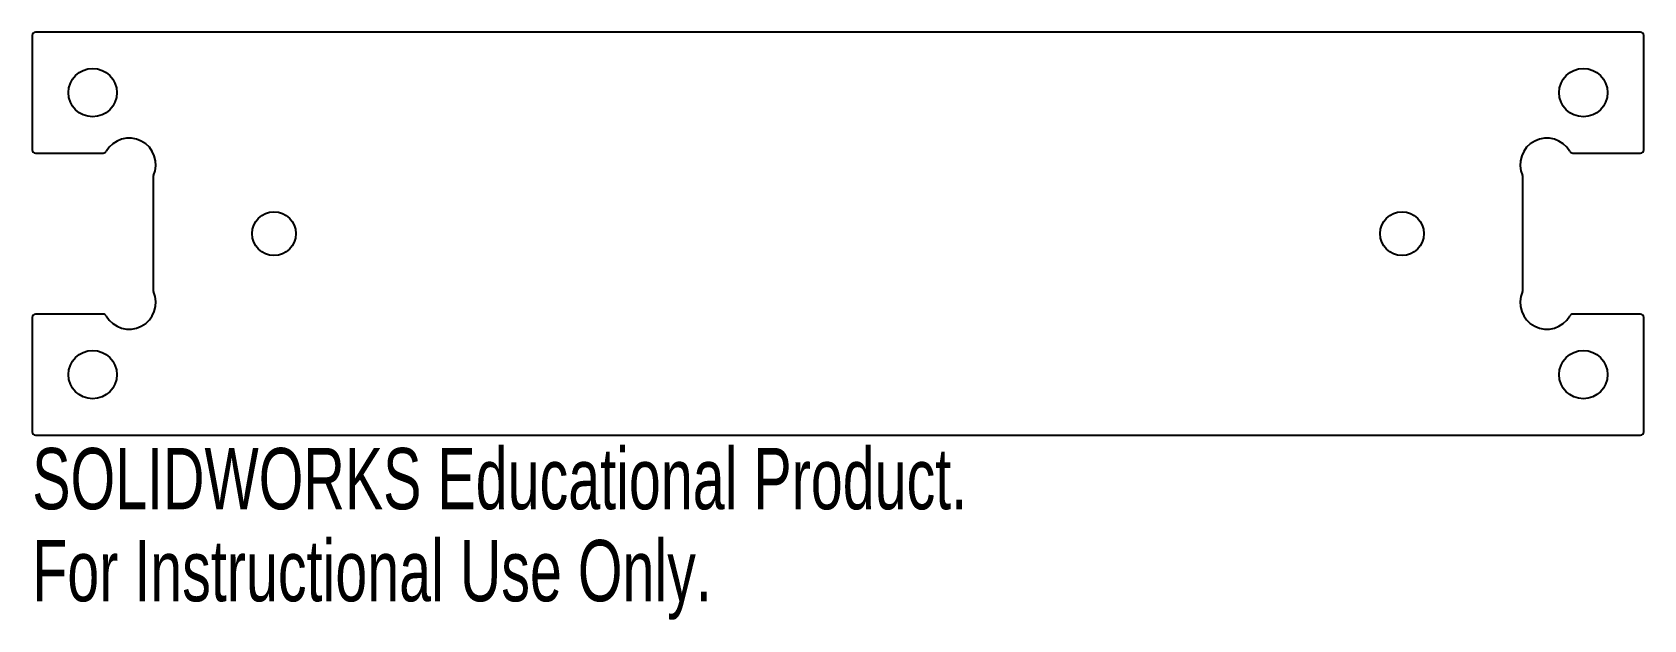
# Model space of a CAD drawing. Header units: inches. Extents: x -2.5 to 2.5, y -1.07 to 0.75.
import ezdxf

# ---------------------------------------------------------------- set-up
doc = ezdxf.new("R2010")
doc.units = ezdxf.units.IN
doc.header["$MEASUREMENT"] = 0
doc.styles.add('SLDTEXTSTYLE0', font='TXT', dxfattribs={"width": 0.7})

msp = doc.modelspace()

# ---------------------------------------------------------------- linework, layer by layer
at = {"color": 7, "linetype": 'Continuous', "lineweight": 25}
for p, q in [((-2.5, 0.74), (-2.5, 0.385)), ((2.49, 0.75), (-2.49, 0.75)), ((2.5, 0.385), (2.5, 0.74)), ((-2.49, 0.375), (-2.2795, 0.375)), ((2.2795, 0.375), (2.49, 0.375)), ((-2.125, 0.3008), (-2.125, -0.0508)), ((2.125, -0.0508), (2.125, 0.3008)), ((-2.5, -0.135), (-2.5, -0.49)), ((-2.2795, -0.125), (-2.49, -0.125)), ((2.49, -0.125), (2.2795, -0.125)), ((2.5, -0.49), (2.5, -0.135)), ((-2.49, -0.5), (2.49, -0.5))]:
    msp.add_line(p, q, dxfattribs=at)
for centre, radius in [((-2.3125, 0.5625), 0.075), ((2.3125, 0.5625), 0.075), ((-1.75, 0.125), 0.068), ((1.75, 0.125), 0.068), ((-2.3125, -0.3125), 0.075), ((2.3125, -0.3125), 0.075)]:
    msp.add_circle(centre, radius, dxfattribs=at)
for centre, radius, start, end in [((-2.49, 0.74), 0.01, 90, 180), ((2.49, 0.74), 0.01, 0, 90), ((-2.1992, 0.339), 0.0825, 335.5892, 150.1786), ((2.1992, 0.339), 0.0825, 29.8214, 204.4108), ((-2.49, 0.385), 0.01, 180, 270), ((-2.2795, 0.385), 0.01, 270, 330.1786), ((2.2795, 0.385), 0.01, 209.8214, 270), ((2.49, 0.385), 0.01, 270, 360), ((-2.115, 0.3008), 0.01, 155.5892, 180), ((2.115, 0.3008), 0.01, 0, 24.4108), ((-2.1992, -0.089), 0.0825, 209.8214, 24.4108), ((-2.115, -0.0508), 0.01, 180, 204.4108), ((2.1992, -0.089), 0.0825, 155.5892, 330.1786), ((2.115, -0.0508), 0.01, 335.5892, 360), ((-2.49, -0.135), 0.01, 90, 180), ((-2.2795, -0.135), 0.01, 29.8214, 90), ((2.2795, -0.135), 0.01, 90, 150.1786), ((2.49, -0.135), 0.01, 0, 90), ((-2.49, -0.49), 0.01, 180, 270), ((2.49, -0.49), 0.01, 270, 360)]:
    msp.add_arc(centre, radius, start, end, dxfattribs=at)

# ---------------------------------------------------------------- texts
at = {"color": 7, "linetype": 'Continuous', "char_height": 0.1903, "attachment_point": 1, "style": 'SLDTEXTSTYLE0'}
for s, insert in [('SOLIDWORKS Educational Product.', (-2.5, -0.5401)), ('For Instructional Use Only.', (-2.5, -0.8256))]:
    msp.add_mtext(s, dxfattribs=dict(at, insert=insert))

doc.saveas('drawing.dxf')
